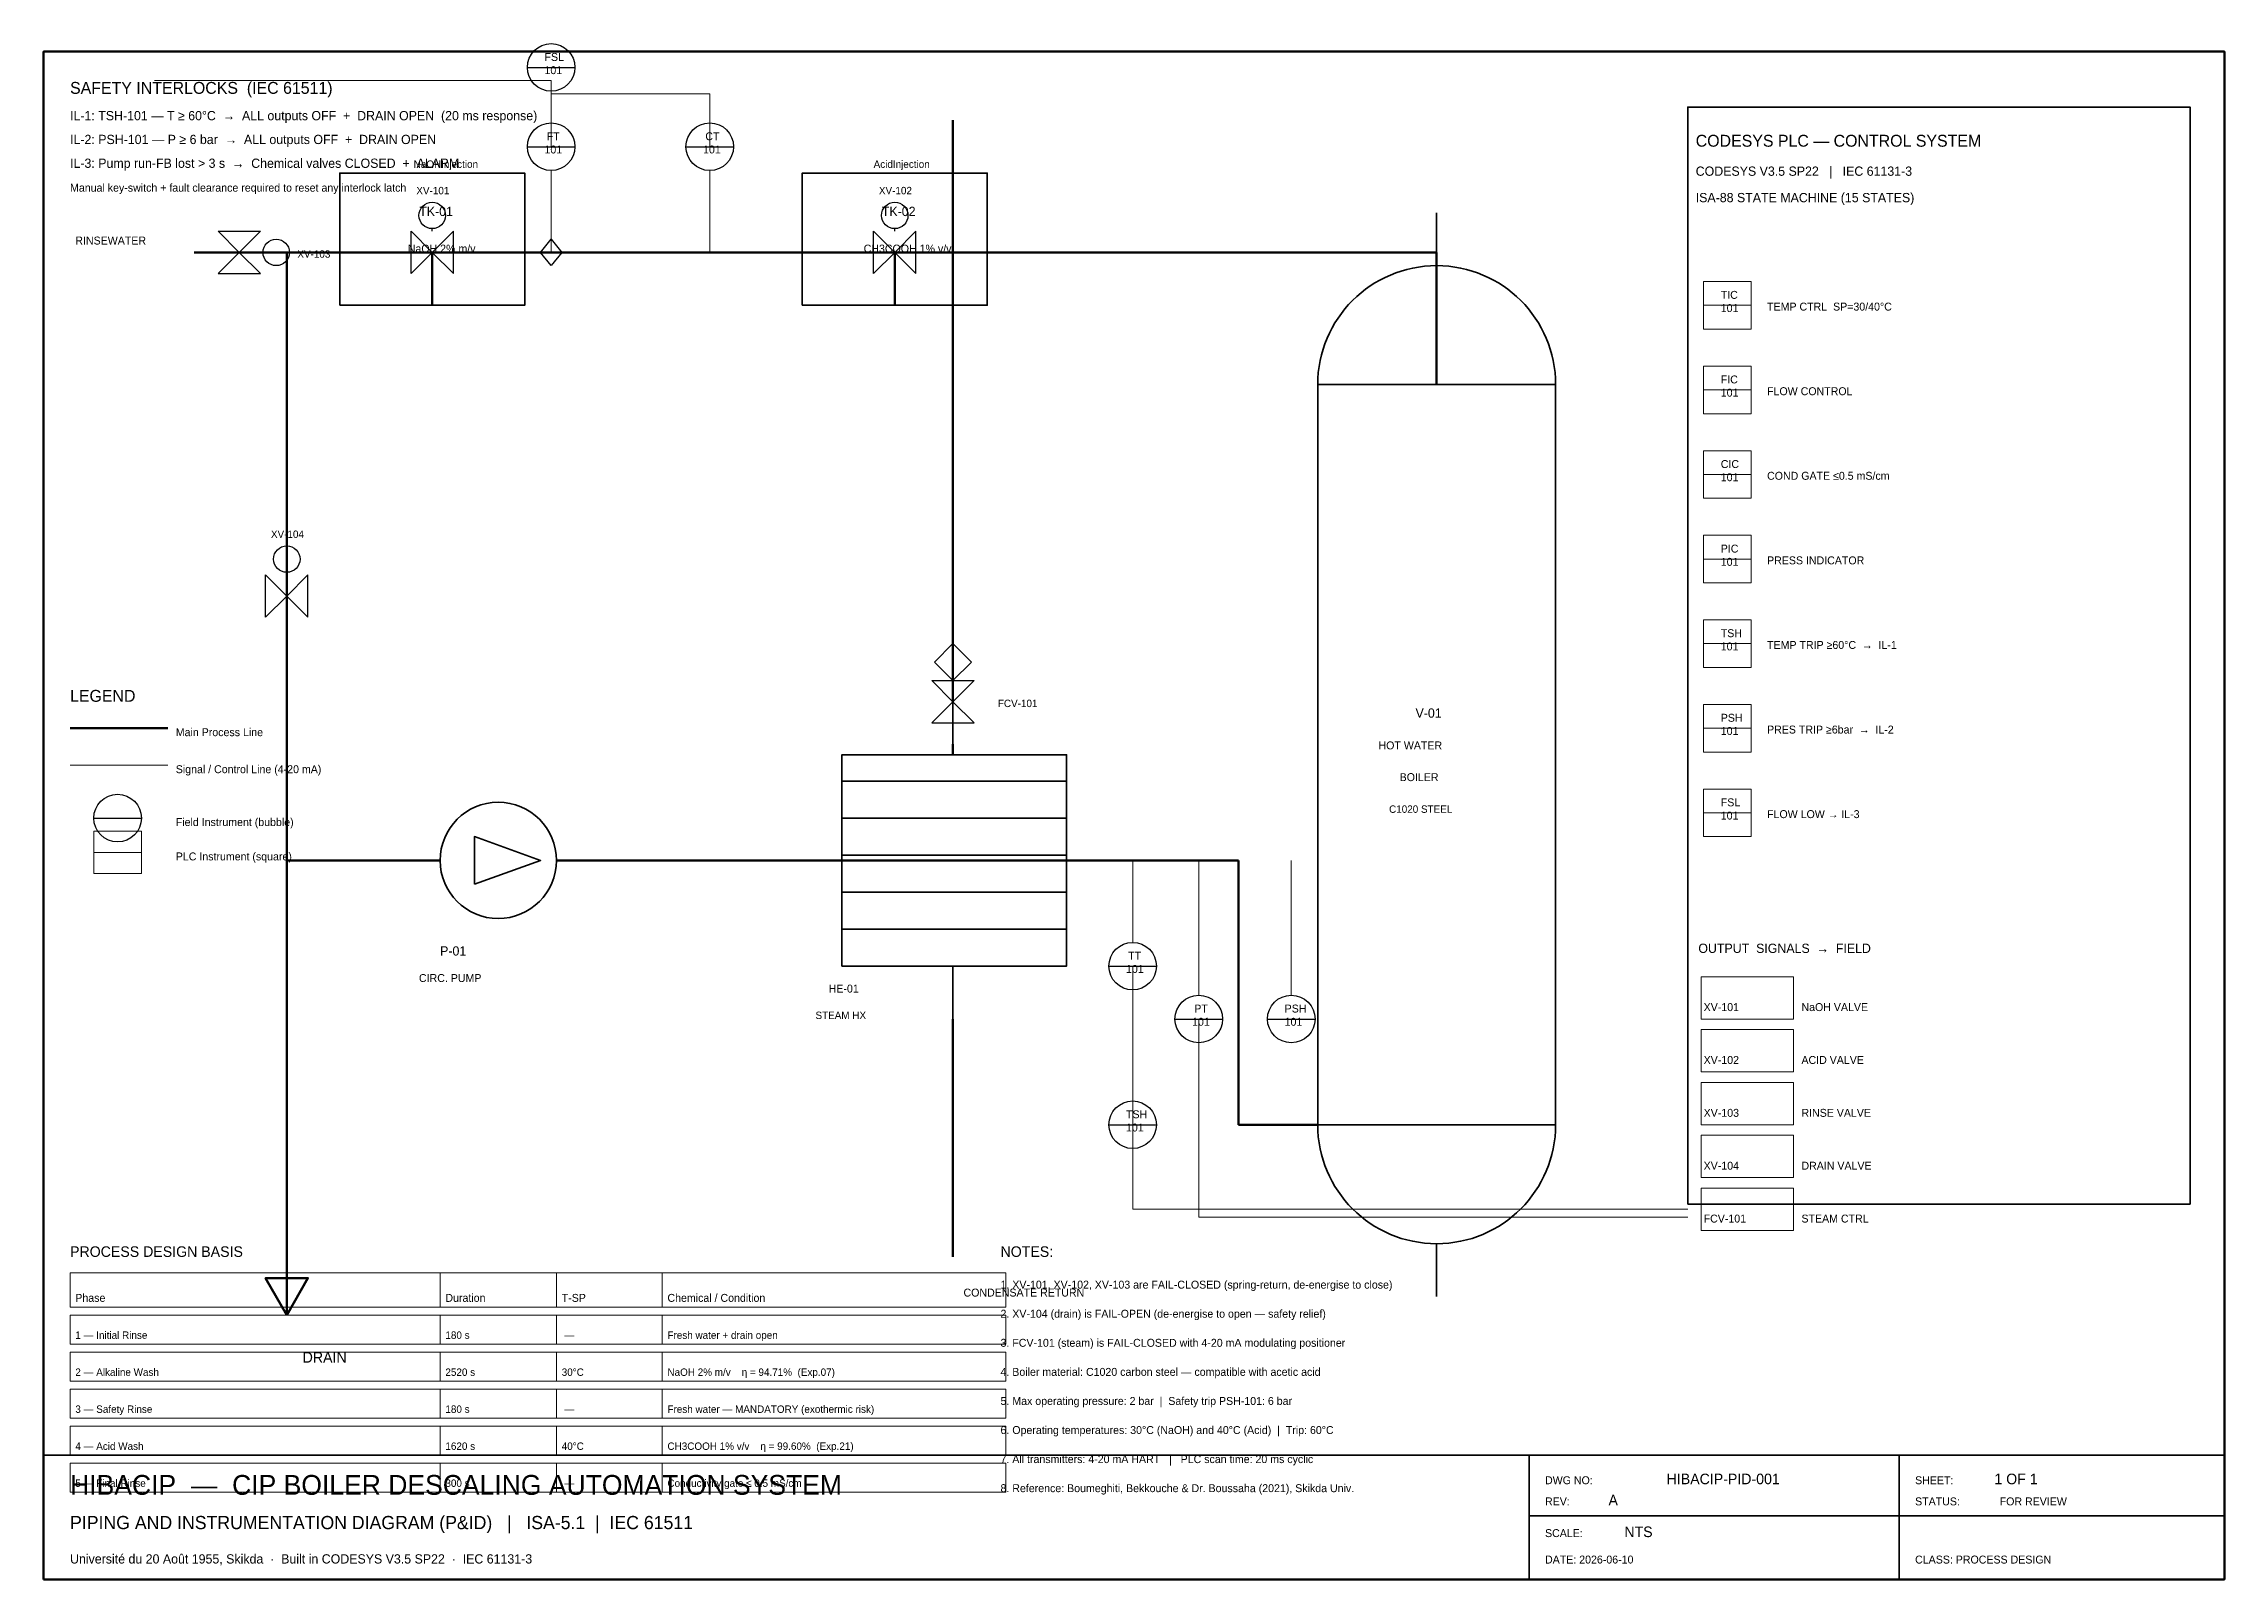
# Model space of a CAD drawing. Header units: millimetres. Extents: x 8 to 833, y 8 to 589.
import ezdxf

# ---------------------------------------------------------------- set-up
doc = ezdxf.new("R2010")
doc.units = ezdxf.units.MM
doc.linetypes.add('DASHED', pattern=[3, -3])
for name, color, linetype, lineweight in [('ANNOT', 7, 'Continuous', 18), ('BORDER', 7, 'Continuous', 70), ('EQUIP', 7, 'Continuous', 35), ('INSTRU', 2, 'Continuous', 25), ('PROCESS', 5, 'Continuous', 50), ('SAFETY', 1, 'Continuous', 35), ('SIGNAL', 3, 'Continuous', 18), ('TITLE', 7, 'Continuous', 35)]:
    doc.layers.add(name, color=color, linetype=linetype, lineweight=lineweight)

msp = doc.modelspace()

# ---------------------------------------------------------------- linework, layer by layer
at = {"layer": 'ANNOT'}
for points in [[(18, 111), (158, 111), (158, 124), (18, 124)], [(158, 111), (202, 111), (202, 124), (158, 124)], [(202, 111), (242, 111), (242, 124), (202, 124)], [(242, 111), (372, 111), (372, 124), (242, 124)], [(18, 97), (158, 97), (158, 108), (18, 108)], [(158, 97), (202, 97), (202, 108), (158, 108)], [(202, 97), (242, 97), (242, 108), (202, 108)], [(242, 97), (372, 97), (372, 108), (242, 108)], [(18, 83), (158, 83), (158, 94), (18, 94)], [(158, 83), (202, 83), (202, 94), (158, 94)], [(202, 83), (242, 83), (242, 94), (202, 94)], [(242, 83), (372, 83), (372, 94), (242, 94)], [(18, 69), (158, 69), (158, 80), (18, 80)], [(158, 69), (202, 69), (202, 80), (158, 80)], [(202, 69), (242, 69), (242, 80), (202, 80)], [(242, 69), (372, 69), (372, 80), (242, 80)], [(18, 55), (158, 55), (158, 66), (18, 66)], [(158, 55), (202, 55), (202, 66), (158, 66)], [(202, 55), (242, 55), (242, 66), (202, 66)], [(242, 55), (372, 55), (372, 66), (242, 66)], [(18, 41), (158, 41), (158, 52), (18, 52)], [(158, 41), (202, 41), (202, 52), (158, 52)], [(202, 41), (242, 41), (242, 52), (202, 52)], [(242, 41), (372, 41), (372, 52), (242, 52)]]:
    msp.add_lwpolyline(points, close=True, dxfattribs=at)
at = {"layer": 'BORDER'}
msp.add_lwpolyline([(8, 8), (833, 8), (833, 586), (8, 586)], close=True, dxfattribs=at)
at = {"layer": 'EQUIP'}
for p, q in [((535, 505), (535, 525)), ((352, 320), (352, 340)), ((310, 310), (395, 310)), ((310, 296), (395, 296)), ((310, 282), (395, 282)), ((310, 268), (395, 268)), ((310, 254), (395, 254)), ((352, 240), (352, 220)), ((535, 135), (535, 115))]:
    msp.add_line(p, q, dxfattribs=at)
for points in [[(120, 490), (190, 490), (190, 540), (120, 540)], [(295, 490), (365, 490), (365, 540), (295, 540)], [(490, 180), (580, 180), (580, 460), (490, 460)], [(310, 240), (395, 240), (395, 320), (310, 320)], [(171, 271), (196, 280), (171, 289)]]:
    msp.add_lwpolyline(points, close=True, dxfattribs=at)
msp.add_circle((180, 280), 22, dxfattribs=at)
for centre, start, end in [((535, 460), 0, 180), ((535, 180), 180, 360)]:
    msp.add_arc(centre, 45, start, end, dxfattribs=at)
at = {"layer": 'INSTRU'}
for p, q in [((191, 580), (209, 580)), ((191, 550), (209, 550)), ((251, 550), (269, 550)), ((155, 518), (155, 519)), ((330, 518), (330, 519)), ((90, 510), (91, 510)), ((100, 388), (100, 389)), ((352, 348), (352, 348)), ((27, 296), (45, 296)), ((411, 240), (429, 240)), ((436, 220), (454, 220)), ((471, 220), (489, 220)), ((411, 180), (429, 180))]:
    msp.add_line(p, q, dxfattribs=at)
for points in [[(74, 518), (90, 518), (82, 510)], [(147, 502), (147, 518), (155, 510)], [(163, 502), (163, 518), (155, 510)], [(196, 510), (200, 515), (204, 510), (200, 505)], [(322, 502), (322, 518), (330, 510)], [(338, 502), (338, 518), (330, 510)], [(74, 502), (90, 502), (82, 510)], [(92, 372), (92, 388), (100, 380)], [(108, 372), (108, 388), (100, 380)], [(352, 348), (359, 355), (352, 362), (345, 355)], [(344, 348), (360, 348), (352, 340)], [(344, 332), (360, 332), (352, 340)]]:
    msp.add_lwpolyline(points, close=True, dxfattribs=at)
for centre, radius in [((200, 580), 9), ((200, 550), 9), ((260, 550), 9), ((155, 524), 5), ((330, 524), 5), ((96, 510), 5), ((100, 394), 5), ((36, 296), 9), ((420, 240), 9), ((445, 220), 9), ((480, 220), 9), ((420, 180), 9)]:
    msp.add_circle(centre, radius, dxfattribs=at)
at = {"layer": 'PROCESS'}
for p, q in [((352, 560), (352, 340)), ((65, 510), (100, 510)), ((535, 510), (100, 510)), ((100, 510), (100, 280)), ((155, 490), (155, 510)), ((330, 490), (330, 510)), ((535, 490), (535, 510)), ((535, 460), (535, 490)), ((535, 460), (535, 490)), ((100, 372), (100, 108)), ((18, 330), (55, 330)), ((352, 324), (352, 320)), ((352, 320), (352, 320)), ((100, 280), (158, 280)), ((202, 280), (310, 280)), ((310, 280), (395, 280)), ((395, 280), (460, 280)), ((460, 280), (460, 180)), ((352, 220), (352, 130)), ((460, 180), (490, 180))]:
    msp.add_line(p, q, dxfattribs=at)
msp.add_lwpolyline([(100, 108), (92, 122), (108, 122)], close=True, dxfattribs=at)
at = {"layer": 'SIGNAL', "linetype": 'DASHED'}
for p, q in [((200, 575), (50, 575)), ((200, 550), (200, 575)), ((200, 550), (200, 571)), ((260, 570), (200, 570)), ((260, 550), (260, 570)), ((200, 510), (200, 541)), ((260, 510), (260, 541)), ((18, 316), (55, 316)), ((420, 280), (420, 249)), ((445, 280), (445, 229)), ((480, 280), (480, 229)), ((420, 240), (420, 189)), ((420, 240), (420, 148)), ((445, 220), (445, 145)), ((420, 148), (630, 148)), ((445, 145), (630, 145))]:
    msp.add_line(p, q, dxfattribs=at)
at = {"layer": 'SIGNAL'}
for p, q in [((636, 490), (654, 490)), ((636, 458), (654, 458)), ((636, 426), (654, 426)), ((636, 394), (654, 394)), ((636, 362), (654, 362)), ((636, 330), (654, 330)), ((636, 298), (654, 298)), ((27, 283), (45, 283))]:
    msp.add_line(p, q, dxfattribs=at)
at = {"layer": 'SIGNAL', "linetype": 'DASHED', "lineweight": 35}
msp.add_lwpolyline([(630, 150), (820, 150), (820, 565), (630, 565)], close=True, dxfattribs=at)
at = {"layer": 'SIGNAL'}
for points in [[(636, 481), (654, 481), (654, 499), (636, 499)], [(636, 449), (654, 449), (654, 467), (636, 467)], [(636, 417), (654, 417), (654, 435), (636, 435)], [(636, 385), (654, 385), (654, 403), (636, 403)], [(636, 353), (654, 353), (654, 371), (636, 371)], [(636, 321), (654, 321), (654, 339), (636, 339)], [(636, 289), (654, 289), (654, 307), (636, 307)], [(27, 275), (45, 275), (45, 291), (27, 291)], [(635, 220), (670, 220), (670, 236), (635, 236)], [(635, 200), (670, 200), (670, 216), (635, 216)], [(635, 180), (670, 180), (670, 196), (635, 196)], [(635, 160), (670, 160), (670, 176), (635, 176)], [(635, 140), (670, 140), (670, 156), (635, 156)]]:
    msp.add_lwpolyline(points, close=True, dxfattribs=at)
at = {"layer": 'TITLE'}
for p, q in [((8, 55), (833, 55)), ((570, 8), (570, 55)), ((710, 8), (710, 55)), ((570, 32), (833, 32))]:
    msp.add_line(p, q, dxfattribs=at)
msp.add_lwpolyline([(8, 8), (833, 8), (833, 55), (8, 55)], close=True, dxfattribs=at)

# ---------------------------------------------------------------- texts
at = {"layer": 'ANNOT'}
for s, height, p in [('101', 3, (197.48, 577.45)), ('FSL', 3, (197.48, 582.45)), ('FT', 3, (198.32, 552.45)), ('CT', 3, (258.32, 552.45)), ('NaOHInjection', 2.8, (148, 542)), ('101', 3, (197.48, 547.45)), ('101', 3, (257.48, 547.45)), ('AcidInjection', 2.8, (322, 542)), ('XV-101', 2.8, (149, 532)), ('XV-102', 2.8, (324, 532)), ('TK-01', 3.5, (150.1, 523.77)), ('TK-02', 3.5, (325.1, 523.77)), ('RINSEWATER', 3, (20, 513)), ('NaOH 2% m/v', 3, (145.76, 509.95)), ('CH3COOH 1% v/v', 3, (318.24, 509.95)), ('XV-103', 2.8, (104, 508)), ('TIC', 3, (642.48, 492.45)), ('101', 3, (642.48, 487.45)), ('FIC', 3, (642.48, 460.45)), ('101', 3, (642.48, 455.45)), ('CIC', 3, (642.48, 428.45)), ('101', 3, (642.48, 423.45)), ('XV-104', 2.8, (94, 402)), ('PIC', 3, (642.48, 396.45)), ('101', 3, (642.48, 391.45)), ('TSH', 3, (642.48, 364.45)), ('101', 3, (642.48, 359.45)), ('LEGEND', 4.5, (18, 340)), ('FCV-101', 2.8, (369, 338)), ('Main Process Line', 3, (58, 327)), ('V-01', 3.5, (527, 334)), ('101', 3, (642.48, 327.45)), ('PSH', 3, (642.48, 332.45)), ('HOT WATER', 3, (513, 322)), ('Signal / Control Line (4-20 mA)', 3, (58, 313)), ('BOILER', 3, (521, 310)), ('C1020 STEEL', 2.8, (517, 298)), ('101', 3, (642.48, 295.45)), ('FSL', 3, (642.48, 300.45)), ('Field Instrument (bubble)', 3, (58, 293)), ('PLC Instrument (square)', 3, (58, 280)), ('P-01', 3.5, (158, 244)), ('101', 3, (417.48, 237.45)), ('TT', 3, (418.32, 242.45)), ('CIRC. PUMP', 3, (150, 234)), ('HE-01', 3, (305, 230)), ('STEAM HX', 2.8, (300, 220)), ('PT', 3, (443.32, 222.45)), ('PSH', 3, (477.48, 222.45)), ('NaOH VALVE', 3, (673, 223)), ('101', 3, (442.48, 217.45)), ('101', 3, (477.48, 217.45)), ('ACID VALVE', 3, (673, 203)), ('TSH', 3, (417.48, 182.45)), ('RINSE VALVE', 3, (673, 183)), ('101', 3, (417.48, 177.45)), ('DRAIN VALVE', 3, (673, 163)), ('STEAM CTRL', 3, (673, 143)), ('PROCESS DESIGN BASIS', 4, (18, 130)), ('NOTES:', 4, (370, 130)), ('Phase', 3, (20, 113)), ('Duration', 3, (160, 113)), ('T-SP', 3, (204, 113)), ('Chemical / Condition', 3, (244, 113)), ('CONDENSATE RETURN', 3, (356, 115)), ('1. XV-101, XV-102, XV-103 are FAIL-CLOSED (spring-return, de-energise to close)', 3, (370, 118)), ('2. XV-104 (drain) is FAIL-OPEN (de-energise to open — safety relief)', 3, (370, 107)), ('1 — Initial Rinse', 2.8, (20, 99)), ('180 s', 2.8, (160, 99)), (' —', 2.8, (204, 99)), ('Fresh water + drain open', 2.8, (244, 99)), ('3. FCV-101 (steam) is FAIL-CLOSED with 4-20 mA modulating positioner', 3, (370, 96)), ('DRAIN', 4, (106, 90)), ('2 — Alkaline Wash', 2.8, (20, 85)), ('2520 s', 2.8, (160, 85)), ('30°C', 2.8, (204, 85)), ('NaOH 2% m/v    η = 94.71%  (Exp.07)', 2.8, (244, 85)), ('4. Boiler material: C1020 carbon steel — compatible with acetic acid', 3, (370, 85)), ('5. Max operating pressure: 2 bar  |  Safety trip PSH-101: 6 bar', 3, (370, 74)), ('3 — Safety Rinse', 2.8, (20, 71)), ('180 s', 2.8, (160, 71)), (' —', 2.8, (204, 71)), ('Fresh water — MANDATORY (exothermic risk)', 2.8, (244, 71)), ('6. Operating temperatures: 30°C (NaOH) and 40°C (Acid)  |  Trip: 60°C', 3, (370, 63)), ('4 — Acid Wash', 2.8, (20, 57)), ('1620 s', 2.8, (160, 57)), ('40°C', 2.8, (204, 57)), ('CH3COOH 1% v/v    η = 99.60%  (Exp.21)', 2.8, (244, 57)), ('7. All transmitters: 4-20 mA HART   |   PLC scan time: 20 ms cyclic', 3, (370, 52)), ('5 — Final Rinse', 2.8, (20, 43)), ('300 s', 2.8, (160, 43)), (' —', 2.8, (204, 43)), ('Conductivity gate ≤ 0.5 mS/cm', 2.8, (244, 43)), ('8. Reference: Boumeghiti, Bekkouche & Dr. Boussaha (2021), Skikda Univ.', 3, (370, 41))]:
    msp.add_text(s, height=height, dxfattribs=at).set_placement(p)
at = {"layer": 'SAFETY'}
for s, height, p in [('SAFETY INTERLOCKS  (IEC 61511)', 4.5, (18, 570)), ('IL-1: TSH-101 — T ≥ 60°C  →  ALL outputs OFF  +  DRAIN OPEN  (20 ms response)', 3.5, (18, 560)), ('IL-2: PSH-101 — P ≥ 6 bar  →  ALL outputs OFF  +  DRAIN OPEN', 3.5, (18, 551)), ('IL-3: Pump run-FB lost > 3 s  →  Chemical valves CLOSED  +  ALARM', 3.5, (18, 542)), ('Manual key-switch + fault clearance required to reset any interlock latch', 3, (18, 533)), ('TEMP TRIP ≥60°C  →  IL-1', 3, (660, 360)), ('PRES TRIP ≥6bar  →  IL-2', 3, (660, 328)), ('FLOW LOW → IL-3', 3, (660, 296))]:
    msp.add_text(s, height=height, dxfattribs=at).set_placement(p)
at = {"layer": 'SIGNAL'}
for s, height, p in [('CODESYS PLC — CONTROL SYSTEM', 4.5, (633, 550)), ('CODESYS V3.5 SP22   |   IEC 61131-3', 3.5, (633, 539)), ('ISA-88 STATE MACHINE (15 STATES)', 3.5, (633, 529)), ('TEMP CTRL  SP=30/40°C', 3, (660, 488)), ('FLOW CONTROL', 3, (660, 456)), ('COND GATE ≤0.5 mS/cm', 3, (660, 424)), ('PRESS INDICATOR', 3, (660, 392)), ('OUTPUT  SIGNALS  →  FIELD', 3.5, (634, 245)), ('XV-101', 3, (636, 223)), ('XV-102', 3, (636, 203)), ('XV-103', 3, (636, 183)), ('XV-104', 3, (636, 163)), ('FCV-101', 3, (636, 143))]:
    msp.add_text(s, height=height, dxfattribs=at).set_placement(p)
at = {"layer": 'TITLE'}
for s, height, p in [('HIBACIP  —  CIP BOILER DESCALING AUTOMATION SYSTEM', 7.5, (18, 40)), ('DWG NO:', 3, (576, 44)), ('HIBACIP-PID-001', 4, (622, 44)), ('SHEET:', 3, (716, 44)), ('1 OF 1', 4, (746, 44)), ('REV:', 3, (576, 36)), ('A', 4, (600, 36)), ('STATUS:', 3, (716, 36)), ('FOR REVIEW', 3, (748, 36)), ('PIPING AND INSTRUMENTATION DIAGRAM (P&ID)   |   ISA-5.1  |  IEC 61511', 5, (18, 27)), ('SCALE:', 3, (576, 24)), ('NTS', 4, (606, 24)), ('Université du 20 Août 1955, Skikda  ·  Built in CODESYS V3.5 SP22  ·  IEC 61131-3', 3.5, (18, 14)), ('DATE: 2026-06-10', 3, (576, 14)), ('CLASS: PROCESS DESIGN', 3, (716, 14))]:
    msp.add_text(s, height=height, dxfattribs=at).set_placement(p)

doc.saveas('drawing.dxf')
